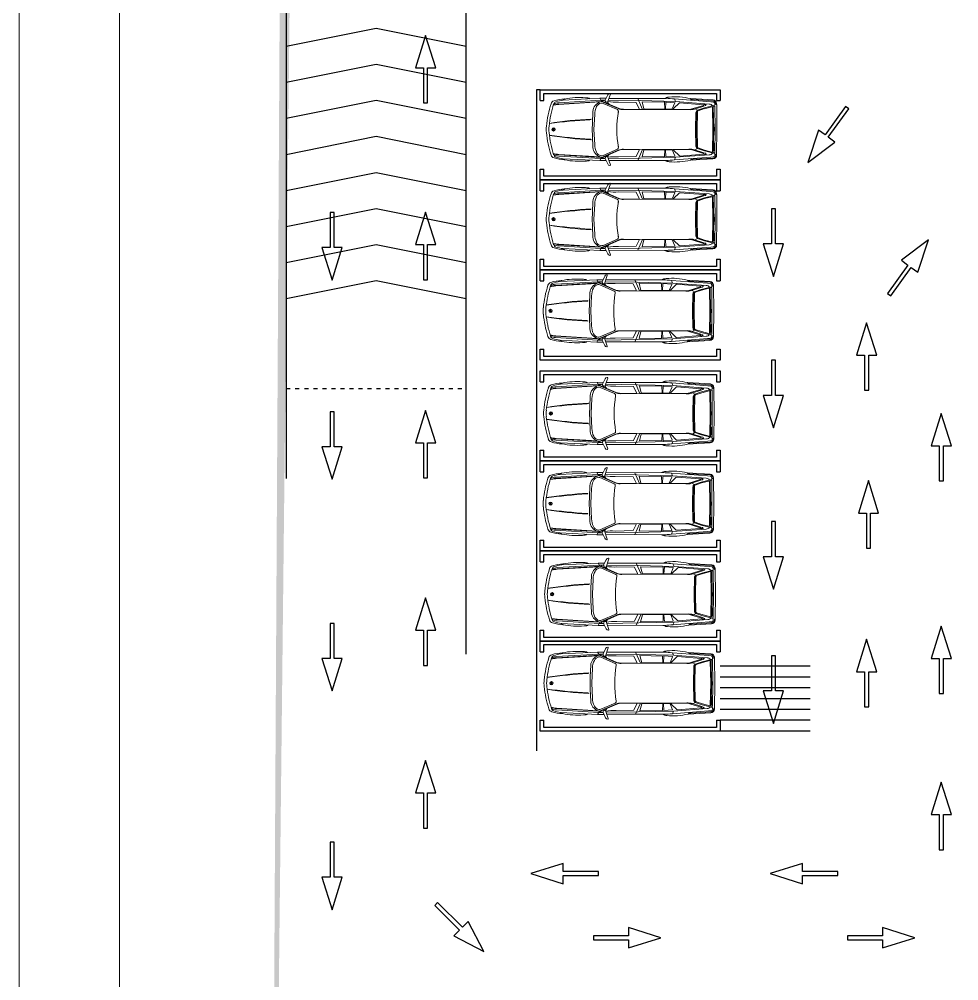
# Model space of a CAD drawing. Header units: millimetres. Extents: x 1351 to 1635, y 1399 to 1500.
# Drawn here: x 1551.17 to 1574.59, y 1462.41 to 1486.37 of the extents above; entities that cross this region are included whole.
import ezdxf

# ---------------------------------------------------------------- set-up
doc = ezdxf.new("R2010")
doc.units = ezdxf.units.MM
doc.linetypes.add('DASHED2', pattern=[0.375, 0.25, -0.125])
doc.linetypes.add('DOT2', pattern=[0.125, 0, -0.125])
doc.layers.get('0').update_dxf_attribs({"color": 181})
for name, color, linetype in [('ARBOLES', 3, 'Continuous'), ('Capa2', 210, 'Continuous'), ('lineas de piso', 1, 'Continuous'), ('margen', 250, 'Continuous'), ('mueble_yo', 31, 'Continuous')]:
    doc.layers.add(name, color=color, linetype=linetype)
doc.layers.add('tefris', color=30, linetype='Continuous', lineweight=9)

# ---------------------------------------------------------------- blocks, each defined once
blk = doc.blocks.new('parkyeri')
for p, q in [((420.856, 186.195), (420.856, 186.095)), ((422.756, 186.195), (422.756, 186.095)), ((420.856, 181.295), (420.856, 181.195)), ((422.756, 181.295), (422.756, 181.195))]:
    blk.add_line(p, q)
for points in [[(420.556, 181.195), (420.556, 186.195), (420.856, 186.195)], [(420.856, 181.295), (420.656, 181.295), (420.656, 186.095), (420.856, 186.095)], [(422.756, 186.195), (423.056, 186.195), (423.056, 181.195), (422.756, 181.195)], [(422.756, 186.095), (422.956, 186.095), (422.956, 181.295), (422.756, 181.295)], [(420.856, 181.195), (420.556, 181.195)]]:
    blk.add_lwpolyline(points)
blk = doc.blocks.new('ok')
for p, q in [((394.306, 184.175), (394.193, 184.175)), ((394.193, 184.175), (394.193, 183.2)), ((394.306, 183.2), (394.306, 184.175)), ((394.193, 183.2), (393.968, 183.2)), ((393.968, 183.2), (394.25, 182.3)), ((394.25, 182.3), (394.531, 183.2)), ((394.531, 183.2), (394.306, 183.2))]:
    blk.add_line(p, q)
blk = doc.blocks.new('BMW')
blk.add_line((0, 0.81), (0, -0.81))
at = {"const_width": 0.81}
for points in [[(-0.41, 0, 0.414214), (0, -0.41, 1)], [(0.41, 0, 0.414214), (0, 0.41, 1)]]:
    blk.add_lwpolyline(points, format="xyb", dxfattribs=at)
for radius in [1.05, 0.812]:
    blk.add_circle((0, 0), radius)
blk = doc.blocks.new('325I')
for p, q in [((-0.84, 2.34), (-0.84, 2.62)), ((-0.76, 2.62), (-0.84, 2.62)), ((-0.76, 2.34), (-0.84, 2.34)), ((-0.76, 2.34), (-0.76, 2.62)), ((-0.02, 2.62), (-0.68, 2.62)), ((-0.68, 2.34), (-0.68, 2.62)), ((-0.02, 2.34), (-0.68, 2.34)), ((-0.1, 0.52), (-0.1, 0.87)), ((-0.02, 2.34), (-0.02, 2.62)), ((-0.02, -1.57), (-0.02, 1.45)), ((-0.1, -0.99), (-0.1, -0.64))]:
    blk.add_line(p, q)
for points in [[(-0.76, 2.04, 0.311177), (-0.8, 1.99, 0.077264), (-0.8, 0.92, 0.311177), (-0.76, 0.87, 0.039894), (-0.51, 0.84, 0.429044), (-0.45, 0.89), (-0.45, 1.74, -0.414214), (-0.4, 1.8), (-0.17, 1.8, -0.389308), (-0.11, 1.75, -0.042914), (-0.11, 1.16, -0.325233), (-0.16, 1.11), (-0.16, 0.86, 0.008571), (-0.1, 0.87, 0.311177), (-0.06, 0.92, 0.077264), (-0.06, 1.99, 0.311177), (-0.1, 2.04, 0.060602), (-0.48, 2.07, 0.404798), (-0.53, 2.02), (-0.53, 1.17, -0.414214), (-0.59, 1.11)], [(-0.71, 2.05, 0.008571), (-0.76, 2.04, -0.008571), (-0.71, 2.05), (-0.71, 1.8, 0.325233), (-0.75, 1.75, 0.042914), (-0.75, 1.16, 0.389308), (-0.69, 1.11), (-0.59, 1.11)]]:
    blk.add_lwpolyline(points, format="xyb")
for points in [[(-0.76, 0.53, 0.311177), (-0.8, 0.48, 0.077264), (-0.8, -0.59, 0.311177), (-0.76, -0.64, 0.008571), (-0.71, -0.65), (-0.71, -0.4, -0.325233), (-0.75, -0.35, -0.042914), (-0.75, 0.24, -0.389308), (-0.69, 0.29), (-0.57, 0.29, -0.373732), (-0.51, 0.24), (-0.39, -0.62, 0.391289), (-0.33, -0.67, 0.037166), (-0.1, -0.64, 0.311177), (-0.06, -0.59, 0.077264), (-0.06, 0.48, 0.311177), (-0.1, 0.53, 0.008571), (-0.16, 0.54), (-0.16, 0.29, -0.325233), (-0.11, 0.24, -0.042914), (-0.11, -0.35, -0.389308), (-0.17, -0.4), (-0.29, -0.4, -0.373732), (-0.35, -0.35), (-0.47, 0.51, 0.391289), (-0.53, 0.56, 0.037166)], [(-0.76, -0.98, 0.311177), (-0.8, -1.03, 0.077264), (-0.8, -2.1, 0.311177), (-0.76, -2.15, 0.008571), (-0.71, -2.16), (-0.71, -1.91, -0.325233), (-0.75, -1.86, -0.042914), (-0.75, -1.27, -0.389308), (-0.69, -1.22), (-0.53, -1.22, -0.414214), (-0.47, -1.28), (-0.47, -1.88, 0.414214), (-0.44, -1.91), (-0.42, -1.91, 0.414214), (-0.39, -1.88), (-0.39, -1.28, -0.414214), (-0.33, -1.22), (-0.17, -1.22, -0.389308), (-0.11, -1.27, -0.042914), (-0.11, -1.86, -0.325233), (-0.16, -1.91), (-0.16, -2.16, 0.008571), (-0.1, -2.15, 0.311177), (-0.06, -2.1, 0.077264), (-0.06, -1.03, 0.311177), (-0.1, -0.98, 0.105316)]]:
    blk.add_lwpolyline(points, format="xyb", close=True)
blk.add_arc((-0.43, 2.41), 1.57, 280.0596, 282.02398)
blk = doc.blocks.new('BMW735P')
for p, q in [((0.348, 0.732), (1.519, 0.804)), ((0.466, 0.807), (1.489, 0.857)), ((0.512, 0.838), (0.466, 0.807)), ((1.489, 0.857), (1.666, 0.859)), ((1.489, 0.857), (1.537, 0.772)), ((1.519, 0.804), (1.639, 0.805)), ((1.548, 0.782), (1.639, 0.805)), ((1.639, 0.805), (1.711, 0.953)), ((1.706, 0.748), (1.784, 0.976)), ((1.725, 0.801), (2.611, 0.791)), ((1.743, 0.856), (2.582, 0.853)), ((2.545, 0.853), (2.678, 0.55)), ((2.582, 0.853), (3.331, 0.856)), ((3.564, 0.84), (4.568, 0.762)), ((3.564, 0.84), (3.593, 0.768)), ((4.631, 0.813), (4.003, 0.849)), ((4.017, 0.834), (4.003, 0.849)), ((4.055, 0.802), (4.017, 0.834)), ((4.629, 0.79), (4.077, 0.821)), ((0.273, 0.676), (0.198, 0.662)), ((0.271, 0.687), (0.201, 0.674)), ((0.351, 0.698), (1.532, 0.77)), ((0.351, 0.687), (1.502, 0.757)), ((1.537, 0.772), (1.998, 0.571)), ((1.548, 0.782), (2.024, 0.571)), ((1.977, 0.543), (1.579, 0.716)), ((1.749, 0.693), (1.706, 0.748)), ((2.498, 0.742), (2.006, 0.752)), ((2.674, 0.55), (2.142, 0.542)), ((2.574, 0.556), (2.146, 0.55)), ((2.498, 0.742), (2.582, 0.569)), ((2.611, 0.791), (3.593, 0.768)), ((2.664, 0.758), (2.714, 0.564)), ((2.664, 0.758), (3.288, 0.748)), ((3.501, 0.55), (2.674, 0.55)), ((3.286, 0.558), (2.722, 0.558)), ((3.288, 0.748), (3.295, 0.567)), ((3.314, 0.567), (3.327, 0.748)), ((3.495, 0.557), (3.323, 0.558)), ((3.331, 0.751), (3.568, 0.736)), ((3.963, 0.542), (3.501, 0.55)), ((3.572, 0.73), (3.503, 0.563)), ((3.699, 0.731), (3.535, 0.572)), ((3.955, 0.55), (3.541, 0.557)), ((3.593, 0.768), (4.527, 0.697)), ((3.703, 0.732), (4.366, 0.68)), ((4.366, 0.66), (4.08, 0.57)), ((4.122, 0.56), (4.08, 0.57)), ((4.122, 0.559), (4.382, 0.642)), ((4.201, 0.525), (4.136, 0.564)), ((4.393, 0.59), (4.201, 0.525)), ((4.4, 0.569), (4.221, 0.509)), ((4.38, 0.681), (4.44, 0.687)), ((4.382, 0.642), (4.422, 0.656)), ((4.683, 0.665), (4.393, 0.59)), ((4.601, 0.621), (4.399, 0.569)), ((4.568, 0.762), (4.641, 0.755)), ((4.617, 0.609), (4.628, -0.007)), ((4.683, 0.643), (4.64, 0.631)), ((4.64, 0.631), (4.651, -0.007)), ((4.682, 0.697), (4.683, 0.67)), ((4.683, 0.67), (4.683, 0.665)), ((4.683, 0.643), (4.688, -0.007)), ((4.709, 0.721), (4.713, 0.693)), ((4.741, -0.012), (4.734, 0.707)), ((1.299, 0.494), (1.285, 0.17)), ((1.347, 0.41), (1.328, -0.007)), ((4.16, 0.463), (4.15, -0.007)), ((4.178, 0.484), (4.167, -0.007)), ((4.201, 0.474), (4.191, -0.007)), ((0.208, 0.028), (0.208, -0.042)), ((1.285, 0.17), (1.28, -0.007)), ((1.285, -0.184), (1.28, -0.007)), ((1.299, -0.507), (1.285, -0.184)), ((1.347, -0.424), (1.328, -0.007)), ((4.16, -0.476), (4.15, -0.007)), ((4.178, -0.498), (4.167, -0.007)), ((4.201, -0.488), (4.191, -0.007)), ((4.617, -0.622), (4.628, -0.006)), ((4.64, -0.645), (4.651, -0.006)), ((4.683, -0.656), (4.688, -0.006)), ((4.741, -0.011), (4.735, -0.689)), ((4.4, -0.583), (4.221, -0.523)), ((0.273, -0.69), (0.198, -0.675)), ((0.271, -0.7), (0.201, -0.687)), ((0.348, -0.746), (1.519, -0.817)), ((0.351, -0.7), (1.502, -0.77)), ((0.351, -0.711), (1.532, -0.783)), ((1.489, -0.87), (1.537, -0.785)), ((1.537, -0.785), (1.998, -0.584)), ((1.548, -0.795), (2.024, -0.584)), ((1.548, -0.795), (1.639, -0.818)), ((1.977, -0.556), (1.579, -0.729)), ((1.749, -0.706), (1.706, -0.761)), ((1.706, -0.761), (1.784, -0.989)), ((2.498, -0.756), (2.006, -0.765)), ((2.674, -0.563), (2.142, -0.555)), ((2.574, -0.57), (2.146, -0.563)), ((2.498, -0.756), (2.582, -0.582)), ((2.545, -0.867), (2.678, -0.563)), ((2.611, -0.805), (3.593, -0.781)), ((2.664, -0.772), (2.714, -0.577)), ((2.664, -0.772), (3.288, -0.762)), ((3.501, -0.563), (2.674, -0.563)), ((3.286, -0.571), (2.722, -0.571)), ((3.288, -0.762), (3.295, -0.58)), ((3.314, -0.58), (3.327, -0.761)), ((3.495, -0.571), (3.323, -0.571)), ((3.331, -0.764), (3.568, -0.749)), ((3.963, -0.555), (3.501, -0.563)), ((3.572, -0.743), (3.503, -0.576)), ((3.699, -0.744), (3.535, -0.585)), ((3.955, -0.563), (3.541, -0.57)), ((3.564, -0.853), (4.568, -0.776)), ((3.564, -0.853), (3.593, -0.781)), ((3.593, -0.781), (4.527, -0.711)), ((3.703, -0.745), (4.366, -0.693)), ((4.122, -0.573), (4.08, -0.584)), ((4.366, -0.673), (4.08, -0.584)), ((4.122, -0.573), (4.382, -0.655)), ((4.201, -0.539), (4.136, -0.577)), ((4.393, -0.603), (4.201, -0.539)), ((4.38, -0.695), (4.44, -0.7)), ((4.382, -0.655), (4.422, -0.67)), ((4.683, -0.678), (4.393, -0.603)), ((4.601, -0.635), (4.399, -0.582)), ((4.568, -0.776), (4.641, -0.769)), ((4.683, -0.656), (4.64, -0.645)), ((4.682, -0.711), (4.683, -0.683)), ((4.683, -0.683), (4.683, -0.678)), ((4.709, -0.735), (4.713, -0.706)), ((4.735, -0.689), (4.733, -0.726)), ((0.512, -0.851), (0.466, -0.82)), ((0.466, -0.82), (1.489, -0.87)), ((1.489, -0.87), (1.666, -0.872)), ((1.519, -0.817), (1.639, -0.819)), ((1.639, -0.819), (1.711, -0.966)), ((1.725, -0.815), (2.611, -0.805)), ((1.743, -0.869), (2.582, -0.867)), ((2.582, -0.867), (3.331, -0.869)), ((4.641, -0.826), (4.003, -0.862)), ((4.017, -0.847), (4.003, -0.862)), ((4.055, -0.815), (4.017, -0.847)), ((4.638, -0.803), (4.077, -0.835))]:
    blk.add_line(p, q)
for points in [[(0.136, 0.705, -0.271445), (0.218, 0.784, -0.070454), (0.512, 0.838)], [(0.209, 0.699, -0.257358), (0.271, 0.763, -0.042334), (0.466, 0.807)], [(0.136, -0.718, 0.271445), (0.218, -0.797, 0.070454), (0.512, -0.851)], [(0.209, -0.713, 0.257358), (0.271, -0.776, 0.042334), (0.466, -0.82)]]:
    blk.add_lwpolyline(points, format="xyb")
for points in [[(1.217, 0.843), (1.204, 0.851), (1.193, 0.857), (1.184, 0.861), (1.173, 0.864), (1.16, 0.867), (1.144, 0.869), (1.123, 0.871), (1.096, 0.874)], [(3.414, 0.89), (3.395, 0.888), (3.38, 0.886), (3.368, 0.884), (3.356, 0.881), (3.343, 0.877), (3.328, 0.872), (3.309, 0.865), (3.285, 0.856)], [(0, -0.007), (0, 0), (0.002, 0.04), (0.007, 0.081)], [(0.074, -0.007), (0.074, 0), (0.076, 0.04), (0.081, 0.081)], [(0, -0.007), (0, -0.013), (0.002, -0.054), (0.007, -0.094)], [(0.074, -0.007), (0.074, -0.013), (0.076, -0.054), (0.081, -0.094)], [(1.217, -0.857), (1.204, -0.864), (1.193, -0.87), (1.184, -0.874), (1.173, -0.878), (1.16, -0.88), (1.144, -0.882), (1.123, -0.885), (1.096, -0.887)], [(3.414, -0.903), (3.395, -0.901), (3.38, -0.899), (3.368, -0.897), (3.356, -0.894), (3.343, -0.89), (3.328, -0.885), (3.309, -0.878), (3.285, -0.869)]]:
    blk.add_lwpolyline(points)
at = {"const_width": 0.0353}
for points in [[(0.19, -0.007, 0.414214), (0.208, -0.025, 1)], [(0.225, -0.007, 0.414214), (0.208, 0.011, 1)]]:
    blk.add_lwpolyline(points, format="xyb", dxfattribs=at)
for radius in [0.046, 0.0354]:
    blk.add_circle((0.208, -0.007), radius)
for centre, radius, start, end in [((0.938, -1.333), 2.212, 85.9177, 101.1171), ((1.689, 0.796), 0.0507, 169.1503, 289.7336), ((1.77, 0.93), 0.0631, 88.3411, 158.4448), ((1.771, 0.98), 0.0131, 343.6791, 88.3607), ((3.225, -2.404), 3.262, 84.0336, 88.1393), ((3.586, -0.873), 1.771, 76.3874, 95.5588), ((4.085, 0.858), 0.0379, 199.2376, 258.1974), ((4.625, 0.704), 0.109, 1.6199, 86.771), ((2.762, -0.164), 2.765, 161.6997, 174.9344), ((3.31, -0.265), 3.248, 162.7329, 173.8965), ((0.366, 0.365), 0.368, 92.6658, 115.256), ((0.367, 0.273), 0.425, 92.353, 103.1471), ((0.367, 0.273), 0.414, 92.353, 103.1471), ((1.562, 0.486), 0.263, 140.0159, 178.2251), ((1.842, 0.407), 0.495, 153.681, 179.6111), ((1.621, 0.444), 0.335, 110.7397, 140.9673), ((1.574, 0.536), 0.198, 106.1163, 152.6678), ((1.528, 0.593), 0.133, 67.227, 93.747), ((1.662, 0.425), 0.368, 109.903, 110.7292), ((1.929, 2.178), 1.428, 261.2748, 273.0638), ((1.963, 0.501), 0.0436, 345.9109, 71.6035), ((2.138, 0.891), 0.349, 246.5165, 270.8123), ((2.141, 0.899), 0.349, 250.3008, 270.8123), ((2.574, 0.565), 0.00873, 270.8123, 25.9128), ((2.722, 0.566), 0.00873, 194.37, 269.9833), ((3.286, 0.566), 0.00873, 269.9833, 2.2117), ((3.287, 0.744), 0.00436, 28.2568, 89.0796), ((3.323, 0.566), 0.00873, 176.1372, 269.9833), ((3.331, 0.746), 0.00436, 89.1632, 159.7849), ((3.495, 0.566), 0.00873, 269.9833, 337.4824), ((3.541, 0.566), 0.00873, 134.146, 269.0841), ((3.568, 0.732), 0.00436, 335.5673, 89.1632), ((3.702, 0.728), 0.00436, 85.5085, 130.5901), ((3.97, 0.85), 0.3, 267.1439, 291.3406), ((4.002, 0.925), 0.385, 264.2755, 288.2383), ((4.364, 0.67), 0.0103, 280.9021, 77.46), ((4.383, 0.672), 0.00998, 108.9811, 168.2208), ((4.402, 0.697), 0.046, 295.8199, 338.4967), ((4.441, 0.683), 0.00436, 333.9349, 95.2848), ((4.528, 0.587), 0.111, 34.1191, 90.2712), ((4.604, 0.609), 0.0131, 359.9976, 104.5339), ((4.625, 0.704), 0.0861, 11.3528, 86.771), ((4.631, 0.705), 0.0509, 350.8248, 79.2552), ((4.731, 0.7), 0.0196, 201.1676, 278.0128), ((1.66, -9.379), 9.667, 92.4729, 99.3423), ((1.217, 0.316), 0.053, 265.0923, 301.9708), ((1.243, 0.275), 0.00436, 301.9708, 89.6573), ((4.985, -0.007), 3.021, 170.5234, 189.4766), ((2.23, 0.44), 0.23, 167.3262, 174.247), ((4.23, 0.463), 0.0692, 114.6336, 179.7333), ((4.222, 0.486), 0.0447, 118.5958, 182.7424), ((4.23, 0.481), 0.0297, 108.6331, 193.0645), ((2.176, -15.963), 16.254, 93.3904, 97.3745), ((2.762, 0.15), 2.765, 185.0656, 198.3003), ((3.31, 0.251), 3.248, 186.1035, 197.2671), ((2.178, 15.949), 16.254, 262.6188, 266.6029), ((1.661, 9.365), 9.667, 260.651, 267.5203), ((1.217, -0.33), 0.053, 58.0292, 94.9077), ((1.243, -0.288), 0.00436, 270.3427, 58.0292), ((1.562, -0.499), 0.263, 181.7749, 219.5838), ((1.842, -0.42), 0.495, 180.3889, 206.4484), ((1.963, -0.515), 0.0436, 288.3965, 14.0891), ((2.23, -0.454), 0.23, 185.753, 192.6738), ((4.23, -0.476), 0.0692, 180.2667, 245.3664), ((4.222, -0.5), 0.0447, 177.2576, 241.4042), ((4.23, -0.494), 0.0297, 166.9355, 251.3669), ((0.366, -0.378), 0.368, 244.744, 267.3342), ((0.367, -0.286), 0.425, 256.8529, 267.647), ((0.367, -0.286), 0.414, 256.8529, 267.647), ((1.621, -0.458), 0.335, 218.7114, 249.2334), ((1.574, -0.549), 0.198, 207.6439, 253.8837), ((1.528, -0.606), 0.133, 266.253, 292.773), ((1.662, -0.439), 0.368, 249.2708, 250.097), ((1.689, -0.809), 0.0507, 70.2664, 190.8497), ((1.929, -2.191), 1.428, 86.9362, 98.7252), ((2.138, -0.905), 0.349, 89.1877, 113.4835), ((2.141, -0.913), 0.349, 89.1877, 109.6992), ((2.574, -0.578), 0.00873, 334.0872, 89.1877), ((2.722, -0.58), 0.00873, 90.0167, 165.63), ((3.286, -0.579), 0.00873, 357.7883, 90.0167), ((3.287, -0.757), 0.00436, 270.9204, 331.7432), ((3.323, -0.579), 0.00873, 90.0167, 183.8628), ((3.331, -0.76), 0.00436, 200.2151, 270.8368), ((3.495, -0.579), 0.00873, 22.5176, 90.0167), ((3.541, -0.579), 0.00873, 90.9159, 225.854), ((3.568, -0.745), 0.00436, 270.8368, 24.4327), ((3.702, -0.741), 0.00436, 229.4099, 274.4915), ((3.97, -0.863), 0.3, 68.6594, 92.8561), ((4.002, -0.938), 0.385, 71.7617, 95.7245), ((4.364, -0.683), 0.0103, 282.54, 77.0913), ((4.383, -0.685), 0.00998, 191.7792, 251.0189), ((4.402, -0.711), 0.046, 21.5033, 64.1801), ((4.441, -0.696), 0.00436, 264.7152, 26.0651), ((4.528, -0.6), 0.111, 269.7288, 325.8809), ((4.604, -0.622), 0.0131, 255.4661, 0.0024), ((4.625, -0.718), 0.0861, 279.2025, 348.8105), ((4.631, -0.719), 0.0509, 280.7448, 9.1752), ((4.625, -0.718), 0.109, 278.5361, 355.8821), ((4.731, -0.713), 0.0196, 81.9872, 158.8324), ((0.938, 1.32), 2.212, 258.8829, 274.0823), ((1.77, -0.943), 0.0631, 201.5552, 271.6589), ((1.771, -0.993), 0.0131, 271.6393, 16.3209), ((3.225, 2.391), 3.262, 271.8607, 275.9664), ((3.586, 0.859), 1.771, 264.4412, 283.6126), ((4.085, -0.872), 0.0379, 101.8026, 160.7624)]:
    blk.add_arc(centre, radius, start, end)
for name, p, xscale, yscale, zscale in [('325I', (4.674, 0.468), 0.0261839674916882, 0.0436399458194804, 0.0436399458194804), ('BMW', (4.669, -0.006), 0.0139568836454146, -0.0488562357979824, 0.0139568836454146)]:
    blk.add_blockref(name, p, dxfattribs=dict(xscale=xscale, yscale=yscale, zscale=zscale))
blk = doc.blocks.new('Bmw_p')
at = {"layer": 'tefris'}
blk.add_blockref('BMW735P', (0.1, 0.05), dxfattribs=at)

msp = doc.modelspace()

# ---------------------------------------------------------------- hatches: boundary and pattern name
at = {"true_color": 0x2776bb}
h = msp.add_hatch(color=152, dxfattribs=at)
h.dxf.hatch_style = 1
h.paths.add_polyline_path([(1557.684, 1489.955), (1615.659, 1489.745), (1615.88, 1457.376), (1557.499, 1457.002)])
h.paths.add_polyline_path([(1557.949, 1489.945), (1615.857, 1489.945), (1616.082, 1457.176), (1557.587, 1457.023)])

# ---------------------------------------------------------------- linework, layer by layer
for p, q in [((1557.83, 1489.734), (1557.83, 1474.928)), ((1564.158, 1484.609), (1564.068, 1484.609)), ((1564.068, 1484.609), (1564.068, 1468.136)), ((1570.89, 1470.245), (1568.646, 1470.245)), ((1570.89, 1469.976), (1568.646, 1469.976)), ((1570.89, 1469.707), (1568.646, 1469.707)), ((1570.89, 1469.437), (1568.646, 1469.437)), ((1570.89, 1469.168), (1568.646, 1469.168)), ((1570.89, 1468.899), (1568.646, 1468.899)), ((1570.89, 1468.63), (1568.646, 1468.63))]:
    msp.add_line(p, q)
at = {"linetype": 'DOT2'}
msp.add_line((1557.83, 1477.165), (1562.317, 1477.165), dxfattribs=at)
for points in [[(1562.317, 1470.547), (1562.317, 1489.734)], [(1557.829, 1485.694), (1560.073, 1486.143), (1560.073, 1486.143), (1562.317, 1485.694)], [(1557.829, 1484.796), (1560.073, 1485.245), (1560.073, 1485.245), (1562.317, 1484.796)], [(1557.829, 1483.899), (1560.073, 1484.348), (1560.073, 1484.348), (1562.317, 1483.899)], [(1557.829, 1483.001), (1560.073, 1483.45), (1560.073, 1483.45), (1562.317, 1483.001)], [(1557.829, 1482.103), (1560.073, 1482.552), (1560.073, 1482.552), (1562.317, 1482.103)], [(1557.829, 1481.206), (1560.073, 1481.654), (1560.073, 1481.654), (1562.317, 1481.206)], [(1557.829, 1480.308), (1560.073, 1480.757), (1560.073, 1480.757), (1562.317, 1480.308)], [(1557.829, 1479.41), (1560.073, 1479.859), (1560.073, 1479.859), (1562.317, 1479.41)]]:
    msp.add_lwpolyline(points)
at = {"layer": 'margen', "lineweight": 0}
msp.add_lwpolyline([(1551.174, 1500.043), (1635.274, 1500.043), (1635.274, 1440.643), (1551.174, 1440.643), (1551.174, 1500.043)], dxfattribs=at)
msp.add_lwpolyline([(1553.674, 1498.043), (1633.274, 1498.043), (1633.274, 1442.643), (1553.674, 1442.643)], close=True, dxfattribs=at)

# ---------------------------------------------------------------- block references
at = {"xscale": 0.8977160156402697, "yscale": 0.8977160156402697, "zscale": 0.8977160156402697, "rotation": 90}
for p in [(1731.308, 1104.825), (1731.308, 1102.58), (1731.308, 1100.336), (1731.308, 1097.822), (1731.308, 1095.578), (1731.308, 1093.334), (1731.308, 1091.09)]:
    msp.add_blockref('parkyeri', p, dxfattribs=at)
at = {"layer": 'ARBOLES', "xscale": -0.8977160156402697, "yscale": 0.8977160156402697, "zscale": 0.8977160156402697, "rotation": 180}
msp.add_blockref('Bmw_p', (1564.217, 1483.661), dxfattribs=at)
at = {"layer": 'Capa2'}
for p, xscale, yscale, zscale, rotation in [((1187.885, 1556.284), 0.8977160156402696, 0.8977160156402696, 0.8977160156402696, 324.321577824989), ((1428.214, 1097.152), 0.8977160156402701, 0.8977160156402701, 0.8977160156402701, 44.99999999999999), ((1730.82, 1109.557), 0.8977160156402697, 0.8977160156402697, 0.8977160156402697, 90), ((1737.153, 1109.557), 0.8977160156402697, 0.8977160156402697, 0.8977160156402697, 90)]:
    msp.add_blockref('ok', p, dxfattribs=dict(at, xscale=xscale, yscale=yscale, zscale=zscale, rotation=rotation))
at = {"layer": 'Capa2', "xscale": 0.8977160156402697, "yscale": 0.8977160156402697, "zscale": 0.8977160156402697}
for p in [(1205.048, 1316.215), (1216.046, 1316.307), (1216.046, 1312.534), (1205.048, 1311.251), (1216.046, 1308.513), (1205.048, 1305.976), (1216.046, 1305.169), (1205.048, 1300.526)]:
    msp.add_blockref('ok', p, dxfattribs=at)
at = {"layer": 'Capa2', "color": 40, "linetype": 'DASHED2', "true_color": 0xf8d731, "xscale": 0.8977160156402697, "yscale": 0.8977160156402697, "zscale": 0.8977160156402697, "rotation": 180}
for p in [(1928.08, 1640.201), (1928.08, 1634.902), (1928.08, 1631.012)]:
    msp.add_blockref('ok', p, dxfattribs=at)
at = {"layer": 'lineas de piso'}
for p, xscale, yscale, zscale, rotation in [((1915.225, 1649.619), 0.8977160156402697, 0.8977160156402697, 0.8977160156402697, 180), ((1915.225, 1645.214), 0.8977160156402697, 0.8977160156402697, 0.8977160156402697, 180), ((1956.78, 1407.385), 0.8977160156402696, 0.8977160156402696, 0.8977160156402696, 144.321577824989), ((1926.219, 1642.46), 0.8977160156402697, 0.8977160156402697, 0.8977160156402697, 180), ((1915.225, 1640.276), 0.8977160156402697, 0.8977160156402697, 0.8977160156402697, 180), ((1926.265, 1638.526), 0.8977160156402697, 0.8977160156402697, 0.8977160156402697, 180), ((1915.225, 1635.604), 0.8977160156402697, 0.8977160156402697, 0.8977160156402697, 180), ((1926.219, 1634.571), 0.8977160156402697, 0.8977160156402697, 0.8977160156402697, 180), ((1915.225, 1631.55), 0.8977160156402697, 0.8977160156402697, 0.8977160156402697, 180), ((1400.273, 1819.004), 0.8977160156402697, 0.8977160156402697, 0.8977160156402697, 270), ((1406.236, 1819.004), 0.8977160156402697, 0.8977160156402697, 0.8977160156402697, 270)]:
    msp.add_blockref('ok', p, dxfattribs=dict(at, xscale=xscale, yscale=yscale, zscale=zscale, rotation=rotation))
at = {"layer": 'mueble_yo', "xscale": -0.8977160156402697, "yscale": 0.8977160156402697, "zscale": 0.8977160156402697, "rotation": 180}
for p in [(1564.217, 1481.421), (1564.14, 1479.139), (1564.149, 1476.584), (1564.14, 1474.336), (1564.179, 1472.079), (1564.163, 1469.862)]:
    msp.add_blockref('Bmw_p', p, dxfattribs=at)

doc.saveas('drawing.dxf')
